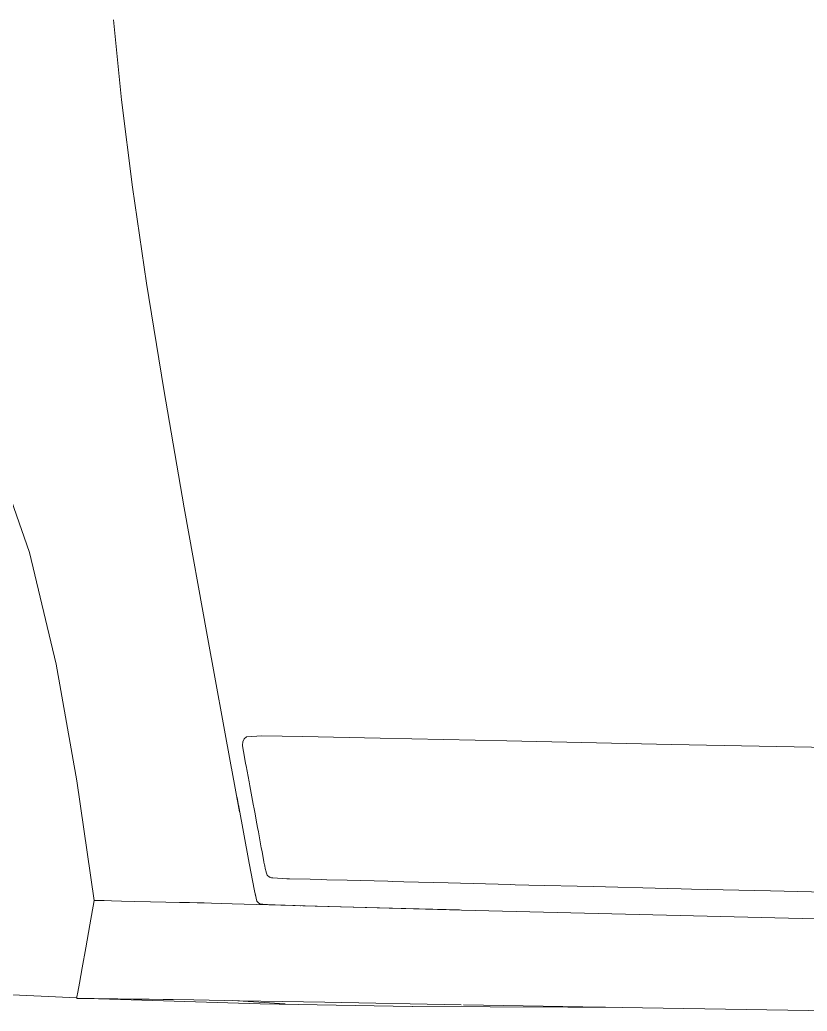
# Model space of a CAD drawing. Header units: millimetres. Extents: x -1879 to 2403, y -38 to 1439.
# Drawn here: x -613 to -213, y 169 to 672 of the extents above; entities that cross this region are included whole.
import ezdxf

# ---------------------------------------------------------------- set-up
doc = ezdxf.new("R2010")
doc.units = ezdxf.units.MM
doc.header["$MEASUREMENT"] = 0
doc.layers.add('CITROEN C4  01', color=7, linetype='Continuous', lineweight=0, true_color=0x9a0018)

msp = doc.modelspace()

# ---------------------------------------------------------------- linework, layer by layer
at = {"layer": 'CITROEN C4  01'}
for p, q in [((-561, 631.74), (-565.08, 672.43)), ((-561, 631.74), (-565.08, 672.43)), ((-555.42, 587.42), (-561, 631.74)), ((-560.98, 631.61), (-561, 631.74)), ((-560.98, 631.61), (-561, 631.74)), ((-548.29, 538.65), (-555.42, 587.42)), ((-539.55, 484.62), (-548.29, 538.65)), ((-529.17, 424.51), (-539.55, 484.62)), ((-626.19, 454.4), (-607.88, 401.73)), ((-517.54, 359.84), (-529.17, 424.51)), ((-607.88, 401.73), (-594.27, 345.06)), ((-505.09, 292.12), (-517.54, 359.84)), ((-594.27, 345.06), (-583.79, 285.71)), ((-498.69, 307.17), (-497.53, 308.17)), ((-497.53, 308.17), (-489.74, 308.58)), ((-489.74, 308.58), (-469.1, 308.33)), ((-469.1, 308.33), (-429.59, 307.47)), ((-429.59, 307.47), (-365.17, 306.07)), ((-499.44, 305.5), (-499.41, 305.66)), ((-499.41, 305.66), (-498.69, 307.17)), ((-365.17, 306.07), (-281.45, 304.33)), ((-281.45, 304.33), (-184.05, 302.44)), ((-500.99, 270.04), (-505.1, 292.16)), ((-583.79, 285.71), (-574.89, 225.03)), ((-502.33, 277.29), (-500.99, 270.04)), ((-496.14, 243.93), (-501.66, 273.67)), ((-493.45, 229.95), (-496.14, 243.93)), ((-496.1, 243.73), (-496.1, 243.73)), ((-486.82, 237.83), (-486.86, 237.61)), ((-492.19, 224.65), (-493.45, 229.95)), ((-493.45, 229.95), (-492.77, 227.08)), ((-574.89, 225.03), (-577.11, 212.58)), ((-572.6, 224.98), (-574.89, 225.03)), ((-569.85, 224.92), (-572.6, 224.98)), ((-566.17, 224.83), (-569.85, 224.92)), ((-561.11, 224.72), (-566.17, 224.83)), ((-554.2, 224.56), (-561.11, 224.72)), ((-546.36, 224.38), (-554.2, 224.56)), ((-538.53, 224.2), (-546.36, 224.38)), ((-531.61, 224.05), (-538.53, 224.2)), ((-526.55, 223.93), (-531.61, 224.05)), ((-522.62, 223.84), (-526.55, 223.93)), ((-519.1, 223.75), (-522.62, 223.84)), ((-515.27, 223.64), (-519.1, 223.75)), ((-510.41, 223.49), (-515.27, 223.64)), ((-504.78, 223.3), (-510.41, 223.49)), ((-498.63, 223.1), (-504.78, 223.3)), ((-492.23, 222.89), (-498.63, 223.1)), ((-388.28, 220.15), (-492.23, 222.89)), ((-492.19, 224.65), (-491.49, 223.75)), ((-491.49, 223.75), (-492.19, 224.65)), ((-491.49, 223.75), (-491.49, 223.75)), ((-491.49, 223.75), (-491.49, 223.75)), ((-490.49, 223.2), (-491.49, 223.75)), ((-490.91, 223.43), (-490.49, 223.2)), ((-490.78, 223.36), (-490.49, 223.2)), ((-490.49, 223.2), (-482.95, 222.73)), ((-482.95, 222.73), (-490.49, 223.2)), ((-490.49, 223.2), (-489.23, 223.12)), ((-467.71, 222.27), (-482.95, 222.73)), ((-470.2, 222.34), (-470.1, 222.31)), ((-468.72, 222.27), (-468.81, 222.3)), ((-468.81, 222.3), (-468.72, 222.27)), ((-468.72, 222.27), (-462.62, 222.11)), ((-423.29, 221.07), (-462.63, 222.11)), ((-462.63, 222.11), (-456.1, 221.94)), ((-462.63, 222.11), (-462.63, 222.11)), ((-423.29, 221.07), (-462.63, 222.11)), ((-462.62, 222.11), (-410.98, 220.75)), ((-389.31, 220.18), (-423.29, 221.07)), ((-423.29, 221.07), (-391.29, 220.23)), ((-283.99, 217.5), (-388.28, 220.15)), ((-179.01, 215.02), (-283.99, 217.5)), ((-577.11, 212.58), (-579.2, 200.91)), ((-579.2, 200.91), (-581.01, 190.79)), ((-581.01, 190.79), (-582.4, 183.01)), ((-582.4, 183.01), (-583.24, 178.34)), ((-637.17, 177.95), (-583.74, 175.51)), ((-583.24, 178.34), (-583.66, 176)), ((-583.66, 176), (-583.79, 175.22)), ((-581.48, 175.2), (-583.79, 175.22)), ((-578.69, 175.16), (-581.48, 175.2)), ((-574.96, 175.12), (-578.69, 175.16)), ((-575.19, 175.12), (-572.65, 175)), ((-569.83, 175.06), (-574.96, 175.12)), ((-572.65, 175), (-572.6, 175)), ((-572.6, 175), (-490.63, 172.45)), ((-562.83, 174.97), (-569.83, 175.06)), ((-554.88, 174.88), (-562.83, 174.97)), ((-546.94, 174.79), (-554.88, 174.88)), ((-539.93, 174.7), (-546.94, 174.79)), ((-534.81, 174.64), (-539.93, 174.7)), ((-524.26, 174.47), (-534.81, 174.64)), ((-501.02, 174.07), (-524.26, 174.47)), ((-504.7, 174.13), (-477.91, 172.45)), ((-501.02, 174.07), (-457.77, 173.29)), ((-457.77, 173.29), (-501.02, 174.07)), ((-490.63, 172.45), (-490.58, 172.45)), ((-490.58, 172.45), (-413.25, 171.18)), ((-388.41, 172.03), (-457.77, 173.29)), ((-296.33, 170.43), (-387.24, 172)), ((-387.24, 172), (-387.24, 172)), ((-413.25, 171.18), (-413.22, 171.18)), ((-413.22, 171.18), (-413.13, 171.18)), ((-413.13, 171.18), (-334.15, 170.75)), ((-334.15, 170.75), (-334.06, 170.75)), ((-333.49, 170.75), (-334.06, 170.75)), ((-332.14, 170.75), (-333.49, 170.75)), ((-329.71, 170.75), (-332.14, 170.75)), ((-329.71, 170.75), (-325.88, 170.75)), ((-321.34, 170.75), (-325.88, 170.75)), ((-316.74, 170.75), (-321.34, 170.75)), ((-315.02, 170.75), (-316.74, 170.75)), ((-191.95, 168.76), (-296.33, 170.43))]:
    msp.add_line(p, q, dxfattribs=at)
at = {"layer": 'CITROEN C4  01', "flags": 128}
for points in [[(-499.44, 305.5), (-499.44, 305.5), (-499.48, 304.02), (-499.48, 303.98), (-499.49, 303.66), (-499.48, 303.57), (-499.03, 300.62), (-498.92, 299.86), (-497.95, 294.64), (-497.71, 293.34), (-496.22, 285.33), (-495.85, 283.33), (-494.1, 273.92), (-493.67, 271.57), (-493.35, 269.86)], [(-493.35, 269.86), (-492.24, 263.88), (-491.92, 262.16), (-491.49, 259.81), (-490, 251.8), (-489.63, 249.8), (-488.66, 244.58), (-488.46, 243.54), (-488.42, 243.28), (-487.83, 240.59), (-487.74, 240.16), (-487.58, 239.45), (-486.93, 237.81), (-486.86, 237.61), (-486.02, 236.94), (-486, 236.93), (-485.97, 236.92), (-485.53, 236.77), (-484.77, 236.48), (-484.17, 236.45), (-477.01, 236.08), (-475.72, 236.05), (-465.1, 235.79), (-459.57, 235.63), (-456.61, 235.54), (-446.33, 235.27), (-425.66, 234.73)], [(-425.66, 234.73), (-423.3, 234.67), (-417.6, 234.52), (-395, 233.92), (-363.32, 233.09), (-360.89, 233.03), (-354, 232.85), (-321.34, 232.03), (-283.55, 231.09), (-276.67, 230.92), (-271.37, 230.78), (-231.15, 229.85), (-189.54, 228.89), (-178.91, 228.64), (-175.31, 228.56), (-130.16, 227.63), (-86.85, 226.74), (-73.48, 226.46)]]:
    msp.add_lwpolyline(points, dxfattribs=at)

doc.saveas('drawing.dxf')
